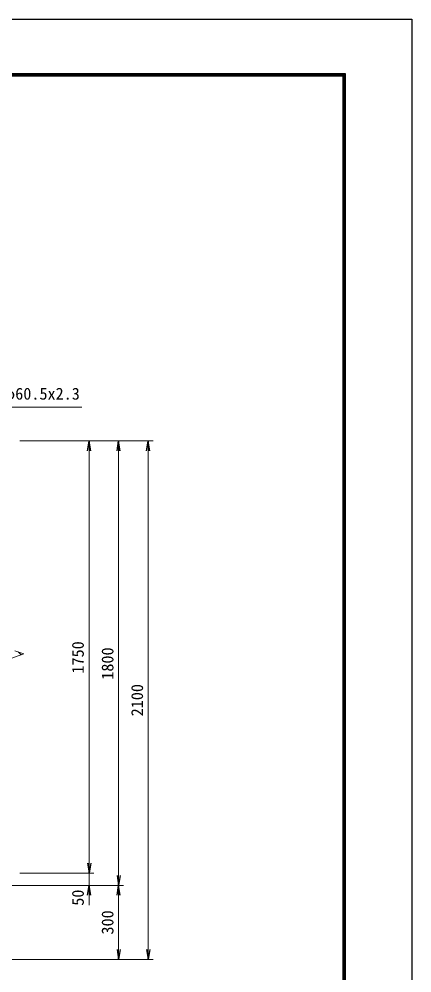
# Model space of a CAD drawing. Units: millimetres, scale not verified. Extents: x -4200 to 4200, y -2970 to 2970.
# Drawn here: x 2609 to 4200, y -893 to 2970 of the extents above; entities that cross this region are included whole.
import ezdxf
from ezdxf.enums import TextEntityAlignment as Align

# ---------------------------------------------------------------- set-up
doc = ezdxf.new("R2010")
doc.units = ezdxf.units.MM
doc.header["$LTSCALE"] = 10
for name, color, linetype, lineweight in [('0-7_D-STR-DIM', 7, 'Continuous', 13), ('0-A_D-STR-TXT', 7, 'Continuous', 13), ('0-B_D-STR2', 7, 'Continuous', 13), ('0-C_D-TTL', 7, 'Continuous', 25)]:
    doc.layers.add(name, color=color, linetype=linetype, lineweight=lineweight)
doc.layers.add('0-8_0', color=7, linetype='Continuous')
doc.styles.add('ＭＳ ゴシック', font='')
doc.styles.get('ＭＳ ゴシック').set_extended_font_data('MS Gothic')

# ---------------------------------------------------------------- blocks, each defined once
blk = doc.blocks.new('_Open')
at = {"layer": '0-8_0'}
blk.add_line((-10, 1.667), (0, 0), dxfattribs=at)
blk.add_lwpolyline([(-10, -1.667), (0, 0), (-10, 0)], dxfattribs=at)

msp = doc.modelspace()

# ---------------------------------------------------------------- linework, layer by layer
at = {"layer": '0-7_D-STR-DIM'}
for p, q in [((2611.99, 1261.37), (2911.99, 1261.37)), ((2611.99, 1261.37), (3031.99, 1261.37)), ((2611.99, 1261.37), (3151.99, 1261.37)), ((2891.99, -448.63), (2891.99, 1221.37)), ((3011.99, -498.63), (3011.99, 1221.37)), ((3131.99, -798.63), (3131.99, 1221.37)), ((2556.75, 373.54), (2627.23, 399.19)), ((2627.23, 399.19), (2591.99, 412.02)), ((2891.99, -448.63), (2891.99, -408.63)), ((2611.99, -488.63), (2911.99, -488.63)), ((2611.99, -488.63), (2911.99, -488.63)), ((2891.99, -538.63), (2891.99, -488.63)), ((2411.99, -538.63), (2911.99, -538.63)), ((2411.99, -538.63), (3031.99, -538.63)), ((2411.99, -538.63), (3031.99, -538.63)), ((2891.99, -578.63), (2891.99, -618.63)), ((3011.99, -578.63), (3011.99, -798.63)), ((2292.24, -838.63), (3151.99, -838.63)), ((2292.24, -838.63), (3031.99, -838.63))]:
    msp.add_line(p, q, dxfattribs=at)
at = {"layer": '0-A_D-STR-TXT'}
msp.add_lwpolyline([(2862.89, 1398.46), (2329.73, 1398.46), (2247.8, 1172.73)], dxfattribs=at)
at = {"layer": '0-B_D-STR2'}
msp.add_line((2616.68, 395.35), (2604.61, 407.43), dxfattribs=at)
at = {"layer": '0-C_D-TTL', "color": 2}
msp.add_lwpolyline([(-4200, 2970), (4200, 2970), (4200, -2970), (-4200, -2970)], close=True, dxfattribs=at)
at = {"layer": '0-C_D-TTL'}
for points in [[(-3930, 2750), (3930, 2750), (3930, -2750), (-3930, -2750)], [(-3927.5, 2747.5), (3927.5, 2747.5), (3927.5, -2747.5), (-3927.5, -2747.5)], [(-3925, 2745), (3925, 2745), (3925, -2745), (-3925, -2745)], [(-3922.5, 2742.5), (3922.5, 2742.5), (3922.5, -2742.5), (-3922.5, -2742.5)], [(-3920, 2740), (3920, 2740), (3920, -2740), (-3920, -2740)]]:
    msp.add_lwpolyline(points, close=True, dxfattribs=at)

# ---------------------------------------------------------------- block references
at = {"layer": '0-7_D-STR-DIM', "xscale": 4, "yscale": 4}
for p, rotation in [((2891.99, 1261.37), 90), ((3011.99, 1261.37), 90), ((3131.99, 1261.37), 90), ((2891.99, -488.63), 270), ((2891.99, -488.63), 270), ((3011.99, -538.63), 270), ((2891.99, -538.63), 90), ((3011.99, -538.63), 90), ((3011.99, -838.63), 270), ((3131.99, -838.63), 270)]:
    msp.add_blockref('_Open', p, dxfattribs=dict(at, rotation=rotation))

# ---------------------------------------------------------------- texts
at = {"layer": '0-7_D-STR-DIM', "style": 'ＭＳ ゴシック'}
for s, p in [('1750', (2885.24, 319.47)), ('1800', (3005.24, 294.47)), ('2100', (3125.24, 146.12)), ('50', (2885.24, -620.83)), ('300', (3005.24, -737.51))]:
    msp.add_text(s, height=48.09, rotation=90, dxfattribs=at).set_placement(p, align=Align.BOTTOM_LEFT)
at = {"layer": '0-A_D-STR-TXT', "style": 'ＭＳ ゴシック'}
msp.add_text('門柱 φ60.5x2.3', height=48.09, dxfattribs=at).set_placement((2379.38, 1414.35), align=Align.BOTTOM_LEFT)

doc.saveas('drawing.dxf')
